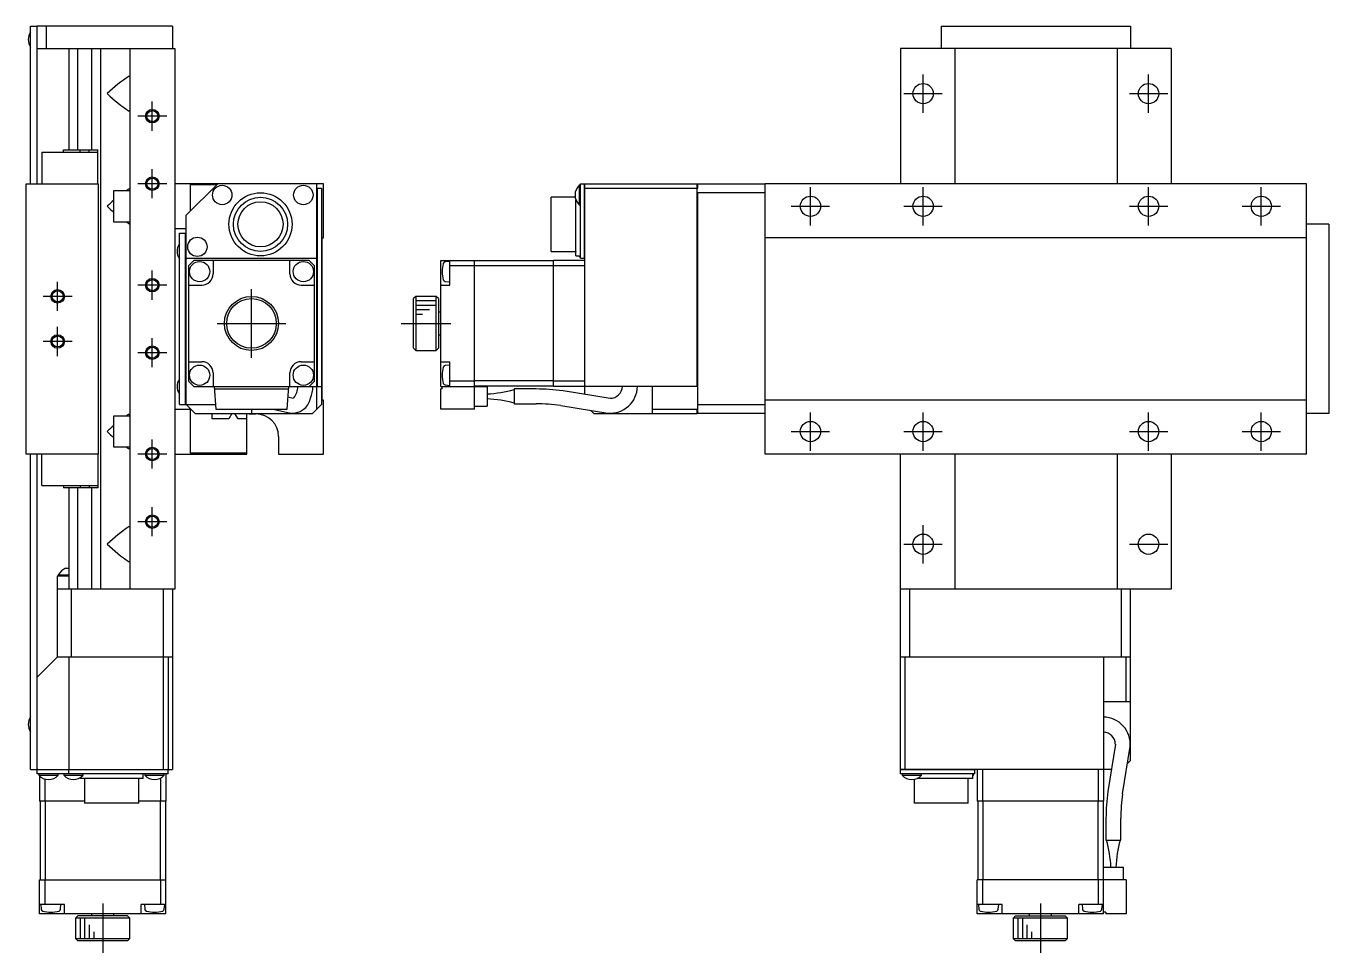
# Model space of a CAD drawing. Extents: x -2 to 601, y -8 to 397.
# Drawn here: x 312.2 to 601.1, y 99.1 to 304.8 of the extents above; entities that cross this region are included whole.
import ezdxf

# ---------------------------------------------------------------- set-up
doc = ezdxf.new("R2010")
doc.units = 0
doc.header["$LTSCALE"] = 0.5
doc.linetypes.add('CENTER', pattern=[50.8, 31.75, -6.35, 6.35, -6.35])
for name, color, linetype in [('MSM_CENTER', 1, 'CENTER'), ('MSM_CONTINUOUS', 7, 'CONTINUOUS'), ('MSM_NARROW', 5, 'CONTINUOUS')]:
    doc.layers.add(name, color=color, linetype=linetype)

msp = doc.modelspace()

# ---------------------------------------------------------------- linework, layer by layer
at = {"layer": 'MSM_CENTER'}
for p, q in [((511.14, 285.59), (511.14, 294.09)), ((561.14, 285.59), (561.14, 294.09)), ((506.89, 289.84), (515.39, 289.84)), ((556.89, 289.84), (565.39, 289.84)), ((340.18, 281.61), (340.18, 288.07)), ((343.41, 284.84), (336.96, 284.84)), ((340.18, 266.61), (340.18, 273.07)), ((343.41, 269.84), (336.96, 269.84)), ((486.14, 260.59), (486.14, 269.09)), ((511.14, 260.59), (511.14, 269.09)), ((561.14, 260.59), (561.14, 269.09)), ((586.14, 260.59), (586.14, 269.09)), ((481.89, 264.84), (490.39, 264.84)), ((506.89, 264.84), (515.39, 264.84)), ((556.89, 264.84), (565.39, 264.84)), ((581.89, 264.84), (590.39, 264.84)), ((340.18, 244.11), (340.18, 250.57)), ((319.18, 241.61), (319.18, 248.07)), ((343.41, 247.34), (336.96, 247.34)), ((362.18, 231.24), (362.18, 246.44)), ((322.41, 244.84), (315.96, 244.84)), ((319.18, 231.61), (319.18, 238.07)), ((354.58, 238.84), (369.78, 238.84)), ((395.41, 238.84), (406.36, 238.84)), ((322.41, 234.84), (315.96, 234.84)), ((340.18, 229.11), (340.18, 235.57)), ((343.41, 232.34), (336.96, 232.34)), ((486.14, 210.59), (486.14, 219.09)), ((511.14, 210.59), (511.14, 219.09)), ((561.14, 210.59), (561.14, 219.09)), ((586.14, 210.59), (586.14, 219.09)), ((481.89, 214.84), (490.39, 214.84)), ((506.89, 214.84), (515.39, 214.84)), ((556.89, 214.84), (565.39, 214.84)), ((581.89, 214.84), (590.39, 214.84)), ((340.18, 206.61), (340.18, 213.07)), ((343.41, 209.84), (336.96, 209.84)), ((340.18, 191.61), (340.18, 198.07)), ((343.41, 194.84), (336.96, 194.84)), ((511.14, 185.59), (511.14, 194.09)), ((506.89, 189.84), (515.39, 189.84)), ((556.89, 189.84), (565.39, 189.84)), ((329.18, 110.07), (329.18, 99.12)), ((537.14, 110.07), (537.14, 99.12))]:
    msp.add_line(p, q, dxfattribs=at)
at = {"layer": 'MSM_CONTINUOUS'}
for p, q in [((313.18, 269.84), (313.18, 304.84)), ((313.18, 304.84), (314.58, 304.84)), ((314.68, 304.74), (314.58, 304.84)), ((344.68, 304.84), (314.68, 304.84)), ((314.68, 269.84), (314.68, 304.84)), ((316.68, 304.84), (316.68, 299.84)), ((344.68, 304.84), (344.68, 299.84)), ((515.14, 304.84), (515.14, 299.84)), ((515.14, 304.84), (557.14, 304.84)), ((557.14, 304.84), (557.14, 299.84)), ((314.68, 299.84), (345.18, 299.84)), ((321.68, 299.84), (321.68, 277.34)), ((323.65, 277.34), (323.65, 299.84)), ((326.72, 299.84), (326.72, 277.34)), ((328.68, 299.84), (328.68, 179.84)), ((335.18, 299.84), (335.18, 179.84)), ((345.18, 299.84), (345.18, 179.84)), ((506.14, 299.84), (506.14, 269.84)), ((566.14, 299.84), (506.14, 299.84)), ((518.14, 299.84), (518.14, 269.84)), ((554.14, 299.84), (554.14, 269.84)), ((566.14, 299.84), (566.14, 269.84)), ((335.18, 293.59), (335.06, 293.74)), ((335.18, 286.1), (335.06, 285.94)), ((315.68, 276.84), (328.08, 276.84)), ((315.68, 276.84), (315.68, 269.84)), ((320.48, 277.34), (328.08, 277.34)), ((320.48, 276.84), (320.48, 277.34)), ((324.16, 276.84), (324.16, 277.34)), ((326.21, 276.84), (326.21, 277.34)), ((328.08, 269.84), (328.08, 277.34)), ((312.18, 269.84), (328.18, 269.84)), ((312.18, 209.84), (312.18, 269.84)), ((328.18, 269.84), (328.18, 209.84)), ((335.18, 268.59), (335.06, 268.74)), ((378.18, 269.84), (345.18, 269.84)), ((354.68, 269.84), (347.68, 262.84)), ((348.68, 263.84), (348.68, 269.64)), ((348.68, 269.64), (354.48, 269.64)), ((376.68, 219.84), (376.68, 269.84)), ((376.68, 268.84), (377.68, 268.84)), ((376.78, 268.84), (376.78, 224.84)), ((377.68, 268.84), (377.68, 220.84)), ((378.18, 257.84), (378.18, 269.84)), ((434.85, 269.49), (434.85, 265.19)), ((435.14, 269.49), (434.85, 269.49)), ((435.14, 253.34), (435.14, 269.84)), ((435.14, 269.84), (436.04, 269.84)), ((436.04, 253.34), (436.04, 269.84)), ((436.04, 269.84), (436.14, 269.74)), ((436.14, 269.84), (461.04, 269.84)), ((436.14, 223.1), (436.14, 269.84)), ((436.14, 268.84), (461.14, 268.84)), ((461.04, 269.84), (461.14, 269.74)), ((461.04, 224.84), (461.04, 269.84)), ((461.14, 269.84), (476.04, 269.84)), ((461.14, 268.84), (461.14, 269.84)), ((476.14, 269.74), (476.04, 269.84)), ((596.14, 269.84), (476.14, 269.84)), ((476.14, 209.84), (476.14, 269.84)), ((596.14, 209.84), (596.14, 269.84)), ((331.68, 268.34), (335.18, 268.34)), ((331.68, 261.34), (331.68, 268.34)), ((428.64, 254.84), (428.64, 266.84)), ((433.98, 266.84), (428.64, 266.84)), ((434.14, 253.84), (434.14, 266.27)), ((476.14, 267.84), (461.14, 267.84)), ((461.14, 218.84), (461.14, 267.84)), ((434.85, 265.19), (435.14, 265.19)), ((335.18, 261.34), (331.68, 261.34)), ((335.18, 261.1), (335.06, 260.94)), ((347.68, 220.84), (347.68, 262.84)), ((601.14, 260.84), (596.14, 260.84)), ((601.14, 260.84), (601.14, 218.84)), ((347.68, 259.84), (345.18, 259.84)), ((346.18, 220.84), (346.18, 258.84)), ((346.18, 258.84), (347.68, 258.84)), ((347.58, 220.84), (347.58, 258.84)), ((377.88, 257.84), (378.18, 257.84)), ((377.88, 221.84), (377.88, 257.84)), ((596.14, 257.84), (476.14, 257.84)), ((428.64, 254.84), (434.14, 254.84)), ((347.68, 253.34), (376.68, 253.34)), ((349.38, 252.84), (348.18, 251.64)), ((348.18, 251.64), (348.18, 226.04)), ((374.98, 252.84), (349.38, 252.84)), ((353.68, 252.84), (353.68, 249.84)), ((370.68, 249.84), (370.68, 252.84)), ((376.18, 251.64), (374.98, 252.84)), ((376.18, 226.04), (376.18, 251.64)), ((404.14, 224.84), (404.14, 252.84)), ((404.14, 252.84), (411.64, 252.84)), ((406.14, 252.59), (405.15, 252.51)), ((406.14, 247.34), (406.14, 252.84)), ((411.64, 251.64), (406.14, 251.64)), ((411.64, 219.84), (411.64, 252.84)), ((429.14, 252.74), (411.64, 252.74)), ((429.14, 251.6), (411.64, 251.6)), ((436.14, 252.84), (429.14, 252.84)), ((429.14, 224.84), (429.14, 252.84)), ((436.14, 251.64), (429.14, 251.64)), ((434.14, 253.84), (435.14, 253.84)), ((434.85, 253.84), (434.85, 253.69)), ((434.85, 253.69), (435.14, 253.69)), ((435.14, 253.34), (436.04, 253.34)), ((436.04, 253.34), (436.14, 253.44)), ((348.18, 247.34), (351.18, 247.34)), ((373.18, 247.34), (376.18, 247.34)), ((404.14, 247.34), (406.14, 247.34)), ((405.15, 248.18), (406.14, 248.09)), ((398.64, 244.84), (398.14, 244.34)), ((398.14, 233.34), (398.14, 244.34)), ((398.64, 244.84), (398.64, 232.84)), ((403.14, 244.84), (398.64, 244.84)), ((403.14, 232.84), (403.14, 244.84)), ((403.64, 244.34), (403.14, 244.84)), ((403.64, 244.34), (403.64, 233.34)), ((404.14, 241.34), (403.64, 241.34)), ((403.64, 236.34), (404.14, 236.34)), ((398.14, 233.34), (398.64, 232.84)), ((398.64, 232.84), (403.14, 232.84)), ((403.14, 232.84), (403.64, 233.34)), ((348.18, 230.34), (351.18, 230.34)), ((373.18, 230.34), (376.18, 230.34)), ((404.14, 230.34), (406.14, 230.34)), ((406.14, 229.59), (405.15, 229.51)), ((406.14, 224.84), (406.14, 230.34)), ((348.18, 226.04), (349.38, 224.84)), ((353.68, 227.84), (353.68, 224.84)), ((370.68, 224.84), (370.68, 227.84)), ((374.98, 224.84), (376.18, 226.04)), ((411.64, 226.04), (406.14, 226.04)), ((429.14, 226.09), (411.64, 226.09)), ((436.14, 226.04), (429.14, 226.04)), ((349.38, 224.84), (376.68, 224.84)), ((353.93, 224.84), (354.28, 219.84)), ((353.97, 224.34), (370.4, 224.34)), ((370.09, 219.84), (370.43, 224.84)), ((376.78, 224.84), (376.68, 224.94)), ((376.78, 224.84), (377.68, 224.84)), ((404.14, 224.84), (414.44, 224.84)), ((404.14, 219.84), (404.14, 224.34)), ((404.44, 224.34), (404.14, 224.34)), ((404.44, 224.34), (404.44, 224.84)), ((405.15, 225.18), (406.14, 225.09)), ((429.14, 224.94), (411.64, 224.94)), ((414.44, 224.84), (414.44, 220.44)), ((420.44, 224.29), (420.44, 220.99)), ((425.3, 224.29), (420.44, 224.29)), ((436.04, 224.84), (429.14, 224.84)), ((441.72, 222.21), (431.27, 223.87)), ((436.14, 224.94), (436.04, 224.84)), ((461.14, 224.84), (436.14, 224.84)), ((451.14, 218.84), (451.14, 224.84)), ((345.18, 219.84), (348.48, 219.84)), ((346.18, 220.84), (354.21, 220.84)), ((349.68, 218.84), (347.68, 220.84)), ((348.48, 219.84), (348.48, 220.04)), ((348.68, 210.04), (348.68, 219.84)), ((354.28, 219.84), (370.09, 219.84)), ((362.18, 219.84), (362.18, 218.84)), ((366.92, 219.84), (370.64, 218.98)), ((371.39, 222.19), (370.27, 222.45)), ((371.45, 222.23), (371.38, 222.19)), ((371.55, 222.31), (371.45, 222.23)), ((375.68, 218.84), (377.68, 220.84)), ((378.18, 221.84), (377.88, 221.84)), ((378.18, 209.84), (378.18, 221.84)), ((411.64, 219.84), (404.14, 219.84)), ((411.64, 220.44), (414.44, 220.44)), ((420.44, 220.99), (425.3, 220.99)), ((430.76, 220.61), (441.2, 218.95)), ((451.14, 219.84), (461.04, 219.84)), ((461.04, 219.84), (461.14, 219.99)), ((461.04, 218.84), (461.04, 219.84)), ((461.14, 220.84), (476.14, 220.84)), ((596.14, 221.84), (476.14, 221.84)), ((331.68, 211.34), (331.68, 218.34)), ((331.68, 218.34), (335.18, 218.34)), ((335.18, 218.59), (335.06, 218.74)), ((349.68, 218.84), (375.68, 218.84)), ((353.48, 217.64), (353.48, 218.84)), ((357.16, 217.64), (353.48, 217.64)), ((357.85, 218.84), (357.16, 217.64)), ((359.21, 217.64), (358.52, 218.84)), ((361.08, 217.64), (359.21, 217.64)), ((361.08, 218.84), (361.08, 210.04)), ((361.18, 218.44), (361.08, 218.44)), ((361.18, 209.84), (361.18, 218.44)), ((361.68, 218.74), (361.68, 218.84)), ((361.68, 218.74), (363.18, 218.74)), ((437.43, 219.55), (438.14, 218.84)), ((438.14, 218.84), (461.04, 218.84)), ((461.14, 218.94), (461.04, 218.84)), ((476.04, 218.84), (461.14, 218.84)), ((476.04, 218.84), (476.14, 218.94)), ((601.14, 218.84), (596.14, 218.84)), ((335.18, 211.34), (331.68, 211.34)), ((335.18, 211.1), (335.06, 210.94)), ((368.18, 213.74), (368.18, 209.84)), ((328.18, 209.84), (312.18, 209.84)), ((313.18, 139.84), (313.18, 209.84)), ((314.68, 139.84), (314.68, 209.84)), ((315.68, 202.84), (315.68, 209.84)), ((328.08, 209.84), (328.08, 202.34)), ((345.18, 209.84), (361.18, 209.84)), ((361.08, 210.04), (348.68, 210.04)), ((368.18, 209.84), (378.18, 209.84)), ((596.14, 209.84), (476.14, 209.84)), ((506.14, 139.84), (506.14, 209.84)), ((518.14, 209.84), (518.14, 179.84)), ((554.14, 209.84), (554.14, 179.84)), ((566.14, 209.84), (566.14, 179.84)), ((315.68, 202.84), (328.08, 202.84)), ((320.48, 202.84), (320.48, 202.34)), ((328.08, 202.34), (320.48, 202.34)), ((321.68, 202.34), (321.68, 179.84)), ((323.65, 179.84), (323.65, 202.34)), ((324.16, 202.84), (324.16, 202.34)), ((326.21, 202.84), (326.21, 202.34)), ((326.72, 202.34), (326.72, 179.84)), ((335.18, 193.59), (335.06, 193.74)), ((335.18, 186.1), (335.06, 185.94)), ((319.18, 164.84), (319.18, 182.84)), ((319.18, 182.84), (321.68, 182.84)), ((319.33, 183.04), (321.68, 183.04)), ((319.33, 183.04), (319.33, 182.84)), ((320.96, 184.49), (321.68, 184.49)), ((345.18, 179.84), (319.18, 179.84)), ((322.18, 179.84), (322.18, 164.84)), ((342.68, 139.84), (342.68, 179.84)), ((344.68, 179.84), (344.68, 139.84)), ((566.14, 179.84), (506.14, 179.84)), ((508.14, 179.84), (508.14, 164.84)), ((555.14, 164.84), (555.14, 179.84)), ((557.14, 141.84), (557.14, 179.84)), ((319.18, 164.84), (314.68, 160.34)), ((319.18, 164.84), (344.68, 164.84)), ((321.68, 164.84), (321.68, 139.84)), ((343.68, 164.84), (343.68, 139.84)), ((506.14, 164.84), (557.14, 164.84)), ((507.14, 139.84), (507.14, 164.84)), ((551.14, 164.84), (551.14, 139.84)), ((556.14, 154.84), (556.14, 164.84)), ((557.14, 154.84), (551.14, 154.84)), ((553.77, 145.43), (552.12, 134.98)), ((555.37, 134.46), (557.03, 144.91)), ((557.14, 141.84), (556.43, 141.14)), ((313.18, 139.84), (314.58, 139.84)), ((314.58, 139.84), (314.68, 139.94)), ((314.78, 139.84), (314.68, 139.74)), ((314.68, 139.84), (343.68, 139.84)), ((314.68, 138.84), (314.68, 139.74)), ((343.68, 139.74), (314.68, 139.74)), ((343.68, 138.84), (314.68, 138.84)), ((315.03, 138.84), (315.03, 138.55)), ((319.33, 138.55), (319.33, 138.84)), ((320.53, 138.84), (320.53, 138.55)), ((321.73, 139.84), (321.68, 139.74)), ((321.68, 138.84), (321.68, 139.74)), ((324.83, 138.55), (324.83, 138.84)), ((338.18, 137.84), (338.18, 138.84)), ((338.53, 138.84), (338.53, 138.55)), ((342.83, 138.55), (342.83, 138.84)), ((343.18, 138.84), (343.18, 132.84)), ((343.68, 139.74), (343.58, 139.84)), ((343.78, 139.84), (343.68, 139.94)), ((343.68, 138.84), (343.68, 139.74)), ((343.78, 139.84), (344.68, 139.84)), ((506.14, 139.74), (506.24, 139.84)), ((552.89, 139.84), (506.14, 139.84)), ((506.14, 138.84), (506.14, 139.74)), ((522.64, 139.74), (506.14, 139.74)), ((522.64, 138.84), (506.14, 138.84)), ((506.49, 138.84), (506.49, 138.55)), ((510.79, 138.55), (510.79, 138.84)), ((522.14, 137.84), (522.14, 138.84)), ((522.29, 138.55), (522.29, 138.84)), ((522.54, 139.84), (522.64, 139.74)), ((522.64, 138.84), (522.64, 139.74)), ((523.14, 139.84), (523.14, 132.84)), ((524.34, 139.84), (524.34, 132.84)), ((549.94, 139.84), (549.94, 132.84)), ((551.04, 139.84), (551.14, 139.74)), ((551.14, 139.74), (551.14, 132.84)), ((315.03, 138.55), (319.33, 138.55)), ((315.18, 138.41), (315.18, 132.84)), ((316.38, 137.75), (316.38, 132.84)), ((320.53, 138.55), (324.83, 138.55)), ((324.18, 138.05), (324.18, 137.84)), ((338.18, 137.84), (324.18, 137.84)), ((325.18, 137.84), (325.18, 132.34)), ((337.18, 132.34), (337.18, 137.84)), ((338.53, 138.55), (342.83, 138.55)), ((341.98, 137.94), (341.98, 132.84)), ((506.49, 138.55), (510.79, 138.55)), ((509.14, 137.69), (509.14, 132.34)), ((522.14, 137.84), (509.71, 137.84)), ((521.14, 132.34), (521.14, 137.84)), ((522.14, 138.55), (522.29, 138.55)), ((325.18, 132.84), (315.18, 132.84)), ((315.28, 132.84), (315.28, 115.34)), ((316.43, 132.84), (316.43, 115.34)), ((337.18, 132.34), (325.18, 132.34)), ((343.18, 132.84), (337.18, 132.84)), ((341.94, 132.84), (341.94, 115.34)), ((343.08, 132.84), (343.08, 115.34)), ((521.14, 132.34), (509.14, 132.34)), ((551.14, 132.84), (523.14, 132.84)), ((523.24, 132.84), (523.24, 115.34)), ((524.38, 132.84), (524.38, 115.34)), ((549.9, 132.84), (549.9, 115.34)), ((551.04, 132.84), (551.04, 115.34)), ((551.69, 129.01), (551.69, 124.14)), ((554.99, 124.14), (554.99, 129.01)), ((551.69, 124.14), (554.99, 124.14)), ((551.14, 118.14), (555.54, 118.14)), ((551.14, 107.84), (551.14, 118.14)), ((555.54, 115.34), (555.54, 118.14)), ((315.18, 107.84), (315.18, 115.34)), ((315.18, 115.34), (343.18, 115.34)), ((316.38, 115.34), (316.38, 109.84)), ((341.98, 115.34), (341.98, 109.84)), ((343.18, 107.84), (343.18, 115.34)), ((556.14, 115.34), (523.14, 115.34)), ((523.14, 107.84), (523.14, 115.34)), ((524.34, 115.34), (524.34, 109.84)), ((549.94, 115.34), (549.94, 109.84)), ((556.14, 115.34), (556.14, 107.84)), ((320.68, 109.84), (315.18, 109.84)), ((315.43, 109.84), (315.52, 108.86)), ((319.85, 108.86), (319.93, 109.84)), ((320.68, 107.84), (320.68, 109.84)), ((337.68, 107.84), (337.68, 109.84)), ((343.18, 109.84), (337.68, 109.84)), ((338.43, 109.84), (338.52, 108.86)), ((342.85, 108.86), (342.93, 109.84)), ((528.64, 109.84), (523.14, 109.84)), ((523.39, 109.84), (523.47, 108.86)), ((527.8, 108.86), (527.89, 109.84)), ((528.64, 107.84), (528.64, 109.84)), ((545.64, 107.84), (545.64, 109.84)), ((551.14, 109.84), (545.64, 109.84)), ((546.39, 109.84), (546.47, 108.86)), ((550.8, 108.86), (550.89, 109.84)), ((343.18, 107.84), (315.18, 107.84)), ((323.68, 107.34), (323.18, 106.84)), ((334.68, 107.34), (323.68, 107.34)), ((326.68, 107.84), (326.68, 107.34)), ((331.68, 107.34), (331.68, 107.84)), ((335.18, 106.84), (334.68, 107.34)), ((551.14, 107.84), (523.14, 107.84)), ((531.64, 107.34), (531.14, 106.84)), ((531.64, 107.34), (542.64, 107.34)), ((534.64, 107.84), (534.64, 107.34)), ((539.64, 107.34), (539.64, 107.84)), ((543.14, 106.84), (542.64, 107.34)), ((551.64, 108.14), (551.14, 108.14)), ((551.64, 108.14), (551.64, 107.84)), ((556.14, 107.84), (551.64, 107.84)), ((335.18, 106.84), (323.18, 106.84)), ((323.18, 106.84), (323.18, 102.34)), ((335.18, 102.34), (335.18, 106.84)), ((543.14, 106.84), (531.14, 106.84)), ((531.14, 106.84), (531.14, 102.34)), ((543.14, 102.34), (543.14, 106.84)), ((323.18, 102.34), (323.68, 101.84)), ((323.18, 102.34), (335.18, 102.34)), ((334.68, 101.84), (323.68, 101.84)), ((334.68, 101.84), (335.18, 102.34)), ((531.14, 102.34), (543.14, 102.34)), ((531.14, 102.34), (531.64, 101.84)), ((542.64, 101.84), (531.64, 101.84)), ((542.64, 101.84), (543.14, 102.34))]:
    msp.add_line(p, q, dxfattribs=at)
for centre, radius in [((511.14, 289.84), 2.25), ((561.14, 289.84), 2.25), ((340.18, 284.84), 1.23), ((340.18, 269.84), 1.23), ((355.68, 267.34), 2.15), ((373.68, 267.34), 2.15), ((364.18, 260.84), 7), ((364.18, 260.84), 6), ((364.18, 260.84), 5), ((486.14, 264.84), 2.25), ((511.14, 264.84), 2.25), ((561.14, 264.84), 2.25), ((586.14, 264.84), 2.25), ((350.18, 255.84), 2.15), ((350.68, 250.34), 2.25), ((373.68, 250.34), 2.25), ((340.18, 247.34), 1.23), ((319.18, 244.84), 1.23), ((362.18, 238.84), 6), ((362.18, 238.84), 5.5), ((319.18, 234.84), 1.23), ((340.18, 232.34), 1.23), ((350.68, 227.34), 2.25), ((373.68, 227.34), 2.25), ((486.14, 214.84), 2.25), ((511.14, 214.84), 2.25), ((561.14, 214.84), 2.25), ((586.14, 214.84), 2.25), ((340.18, 209.84), 1.23), ((340.18, 194.84), 1.23), ((511.14, 189.84), 2.25), ((561.14, 189.84), 2.25)]:
    msp.add_circle(centre, radius, dxfattribs=at)
for centre, radius, start, end in [((315.68, 301.84), 3, 146.4427, 213.5573), ((352.14, 267.42), 31.38, 122.9812, 134.3908), ((352.14, 312.27), 31.38, 225.6092, 237.0188), ((352.14, 242.42), 31.38, 122.9812, 124.2994), ((436.94, 267.34), 3, 134.22, 225.78), ((352.14, 242.42), 31.38, 130.674, 134.3908), ((352.14, 287.27), 31.38, 225.6092, 229.326), ((352.14, 287.27), 31.38, 235.7006, 237.0188), ((348.68, 254.84), 3, 146.4427, 213.5573), ((436.94, 255.84), 3, 199.4712, 201.0395), ((410.44, 250.34), 6, 162.3708, 197.6292), ((405.2, 252.01), 0.5, 95, 162.3708), ((436.94, 255.84), 3, 221.8103, 225.78), ((351.18, 249.84), 2.5, 270, 0), ((373.18, 249.84), 2.5, 180, 270), ((405.2, 248.68), 0.5, 197.6292, 265), ((351.18, 227.84), 2.5, 0, 90), ((373.18, 227.84), 2.5, 90, 180), ((410.44, 227.34), 6, 162.3708, 197.6292), ((405.2, 229.01), 0.5, 95, 162.3708), ((348.68, 224.84), 3, 146.4427, 213.5573), ((405.2, 225.68), 0.5, 197.6292, 265), ((368.14, 225.04), 4.37, 321.3798, 357.4338), ((366.38, 225.42), 9.45, 340.4373, 356.4987), ((412.98, 252.05), 28.89, 272.8902, 284.9579), ((425.48, 184.94), 39.35, 81.5412, 90.2655), ((441.77, 224.92), 5.99, 264.6051, 359.3043), ((441.7, 224.95), 2.73, 270.4074, 357.8441), ((371.23, 223.07), 4.14, 262.4446, 348.6833), ((413.02, 193.51), 28.62, 74.9841, 87.1678), ((425.48, 184.85), 36.14, 81.6013, 90.2806), ((352.14, 192.42), 31.38, 122.9812, 124.2994), ((363.18, 213.74), 5, 0, 90), ((352.14, 192.42), 31.38, 130.674, 134.3908), ((352.14, 237.27), 31.38, 225.6092, 229.326), ((352.14, 237.27), 31.38, 235.7006, 237.0188), ((352.14, 167.42), 31.38, 122.9812, 134.3908), ((352.14, 212.27), 31.38, 225.6092, 237.0188), ((322.18, 181.48), 3.25, 112.061, 151.2734), ((315.68, 149.84), 3, 146.4427, 213.5573), ((551.07, 145.47), 5.99, 354.6051, 89.3043), ((551.03, 145.41), 2.73, 0.4074, 87.8441), ((317.18, 140.64), 3, 224.22, 315.78), ((322.68, 140.64), 3, 224.22, 315.78), ((340.68, 140.64), 3, 224.22, 315.78), ((508.64, 140.64), 3, 224.22, 315.78), ((520.14, 140.64), 3, 289.4712, 291.0395), ((520.14, 140.64), 3, 311.8103, 315.78), ((591.04, 129.19), 39.35, 171.5412, 180.2655), ((591.13, 129.18), 36.14, 171.6013, 180.2806), ((523.93, 116.69), 28.89, 2.8902, 14.9579), ((582.48, 116.73), 28.62, 164.9841, 177.1678), ((316.02, 108.9), 0.5, 185, 252.3708), ((317.68, 114.14), 6, 252.3708, 287.6292), ((319.35, 108.9), 0.5, 287.6292, 355), ((339.02, 108.9), 0.5, 185, 252.3708), ((340.68, 114.14), 6, 252.3708, 287.6292), ((342.35, 108.9), 0.5, 287.6292, 355), ((523.97, 108.9), 0.5, 185, 252.3708), ((525.64, 114.14), 6, 252.3708, 287.6292), ((527.3, 108.9), 0.5, 287.6292, 355), ((546.97, 108.9), 0.5, 185, 252.3708), ((548.64, 114.14), 6, 252.3708, 287.6292), ((550.3, 108.9), 0.5, 287.6292, 355)]:
    msp.add_arc(centre, radius, start, end, dxfattribs=at)
at = {"layer": 'MSM_NARROW'}
for p, q in [((403.14, 243.84), (398.64, 243.84)), ((403.14, 242.84), (398.64, 242.84)), ((401.64, 241.84), (398.64, 241.84)), ((400.14, 240.84), (398.64, 240.84)), ((324.18, 106.84), (324.18, 102.34)), ((325.18, 106.84), (325.18, 102.34)), ((326.18, 105.34), (326.18, 102.34)), ((532.14, 106.84), (532.14, 102.34)), ((533.14, 106.84), (533.14, 102.34)), ((534.14, 105.34), (534.14, 102.34)), ((327.18, 103.84), (327.18, 102.34)), ((535.14, 103.84), (535.14, 102.34))]:
    msp.add_line(p, q, dxfattribs=at)
for centre in [(340.18, 284.84), (340.18, 269.84), (340.18, 247.34), (319.18, 244.84), (319.18, 234.84), (340.18, 232.34), (340.18, 209.84), (340.18, 194.84)]:
    msp.add_circle(centre, 1.5, dxfattribs=at)

doc.saveas('drawing.dxf')
